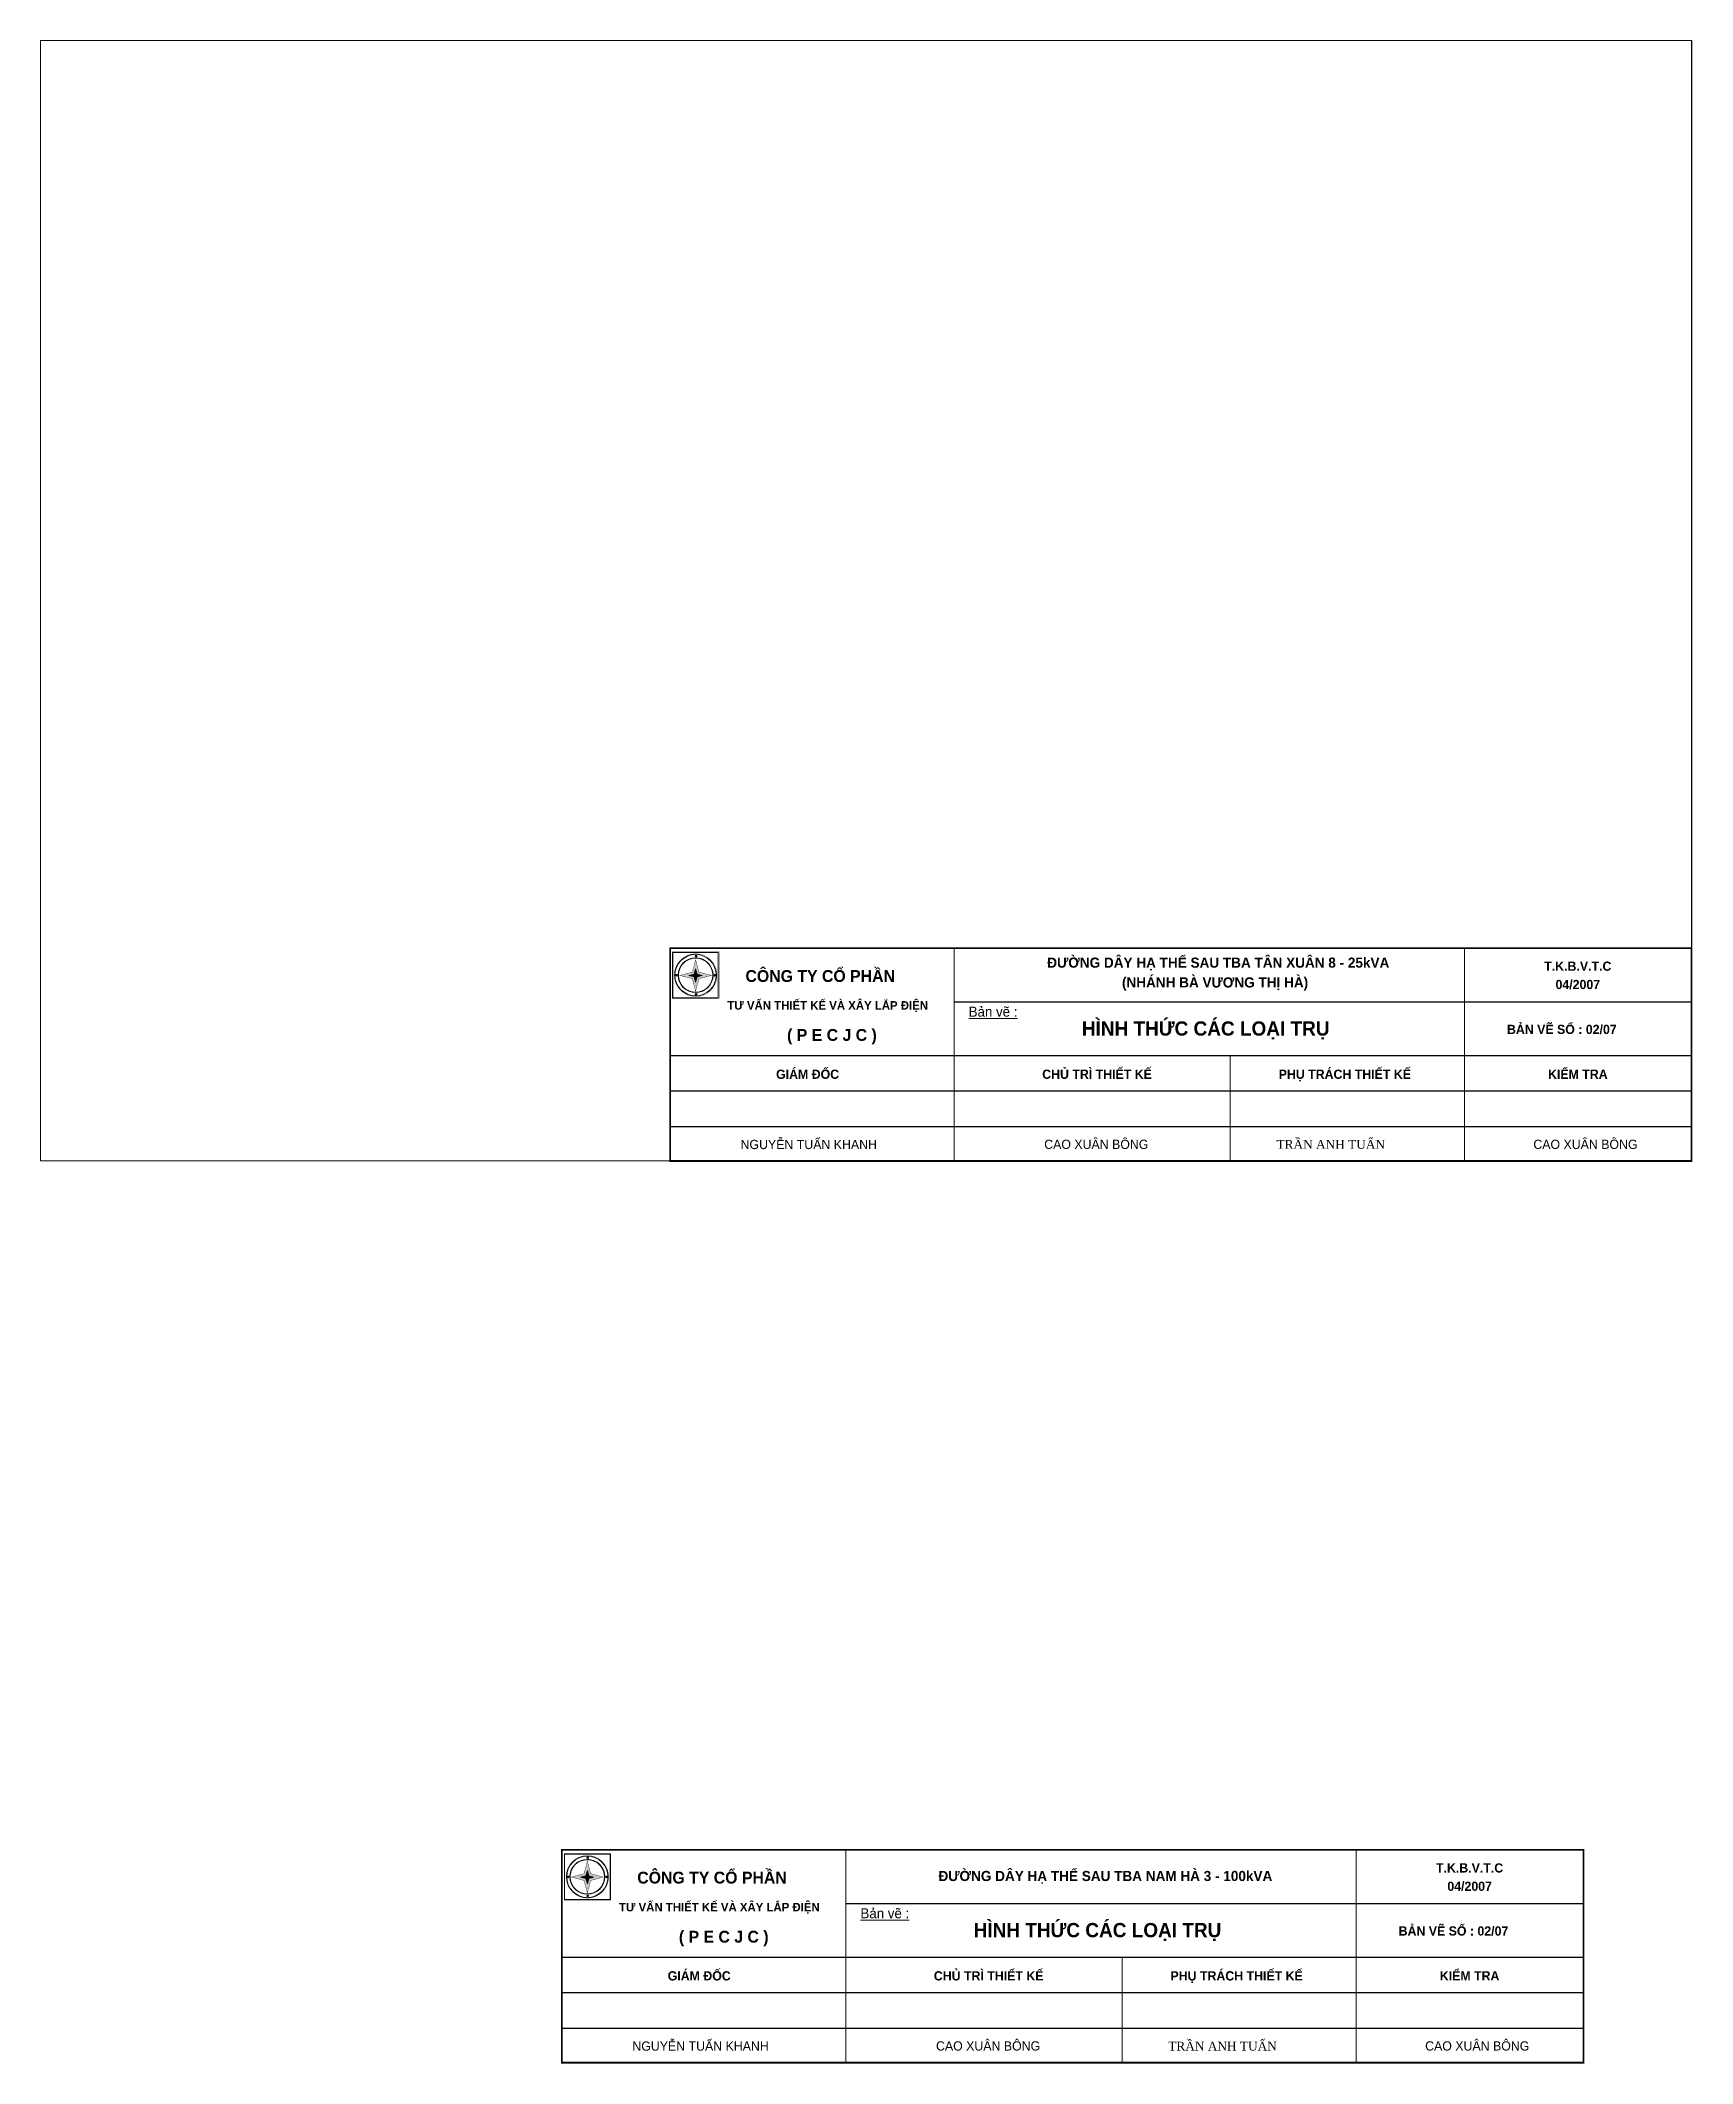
# Paper-space layout 'Layout1' of a CAD drawing. Header units: millimetres. Extents: x 0 to 11.3, y -6.1 to 7.7.
import ezdxf
from ezdxf.enums import TextEntityAlignment as Align

# ---------------------------------------------------------------- set-up
doc = ezdxf.new("R2010")
doc.units = ezdxf.units.MM
doc.header["$LTSCALE"] = 120
doc.header["$MEASUREMENT"] = 0
for name, color, linetype, lineweight in [('KHUNG CHUAN', 7, 'Continuous', 18), ('Khung ten', 7, 'Continuous', 20), ('TEXT', 7, 'Continuous', 13)]:
    doc.layers.add(name, color=color, linetype=linetype, lineweight=lineweight)
doc.styles.get("Standard").update_dxf_attribs({"font": 'VHELVCN.TTF'})
doc.styles.add('VNI-Time', font='VTIMESN.TTF', dxfattribs={"width": 0.9})
doc.styles.add('VNI-Time-B', font='VTIMESB.TTF', dxfattribs={"width": 0.9})

psp = doc.layouts.get("Layout1")

# ---------------------------------------------------------------- hatches: boundary and pattern name
at = {"layer": 'Khung ten', "true_color": 0xf0003c}
h = psp.add_hatch(color=240, dxfattribs=at)
h.paths.add_polyline_path([(4.451, 1.306), (4.366, 1.283), (4.451, 1.261), (4.473, 1.176), (4.496, 1.261), (4.581, 1.283), (4.496, 1.306), (4.473, 1.391)])
h.paths.add_polyline_path([(4.473, 1.329), (4.483, 1.293), (4.519, 1.283), (4.483, 1.274), (4.473, 1.238), (4.464, 1.274), (4.428, 1.283), (4.464, 1.293)], flags=16)
at = {"layer": 'Khung ten', "true_color": 0xf7e64e}
for points in [[(4.476, 1.411), (4.479, 1.407), (4.479, 1.412), (4.485, 1.414), (4.479, 1.416), (4.479, 1.422), (4.476, 1.417), (4.471, 1.419), (4.474, 1.414), (4.471, 1.41)], [(4.342, 1.282), (4.345, 1.277), (4.345, 1.283), (4.351, 1.285), (4.345, 1.286), (4.345, 1.292), (4.342, 1.288), (4.337, 1.289), (4.34, 1.285), (4.337, 1.28)], [(4.605, 1.282), (4.61, 1.28), (4.607, 1.285), (4.61, 1.289), (4.605, 1.288), (4.601, 1.292), (4.601, 1.286), (4.596, 1.285), (4.601, 1.283), (4.601, 1.277)], [(4.476, 1.152), (4.479, 1.148), (4.479, 1.153), (4.485, 1.155), (4.479, 1.157), (4.479, 1.163), (4.476, 1.158), (4.471, 1.16), (4.474, 1.155), (4.471, 1.151)], [(3.738, -4.738), (3.741, -4.743), (3.741, -4.737), (3.746, -4.735), (3.741, -4.733), (3.741, -4.728), (3.738, -4.732), (3.732, -4.731), (3.736, -4.735), (3.732, -4.74)], [(3.604, -4.868), (3.607, -4.872), (3.607, -4.867), (3.612, -4.865), (3.607, -4.863), (3.607, -4.857), (3.604, -4.862), (3.598, -4.86), (3.601, -4.865), (3.598, -4.869)], [(3.866, -4.868), (3.872, -4.869), (3.868, -4.865), (3.872, -4.86), (3.866, -4.862), (3.863, -4.857), (3.863, -4.863), (3.857, -4.865), (3.863, -4.867), (3.863, -4.872)], [(3.738, -4.997), (3.741, -5.002), (3.741, -4.996), (3.746, -4.994), (3.741, -4.993), (3.741, -4.987), (3.738, -4.991), (3.732, -4.99), (3.736, -4.994), (3.732, -4.999)]]:
    psp.add_hatch(color=41, dxfattribs=at).paths.add_polyline_path(points)
at = {"layer": 'Khung ten', "true_color": 0xffff12}
for points in [[(4.483, 1.274), (4.519, 1.283), (4.483, 1.293), (4.473, 1.329), (4.464, 1.293), (4.428, 1.283), (4.464, 1.274), (4.473, 1.238)], [(3.744, -4.876), (3.78, -4.866), (3.744, -4.857), (3.735, -4.821), (3.725, -4.857), (3.689, -4.866), (3.725, -4.876), (3.735, -4.912)]]:
    psp.add_hatch(color=2, dxfattribs=at).paths.add_polyline_path(points)
at = {"layer": 'Khung ten', "true_color": 0xf0003c}
h = psp.add_hatch(color=240, dxfattribs=at)
h.paths.add_polyline_path([(3.712, -4.843), (3.627, -4.866), (3.712, -4.889), (3.735, -4.974), (3.758, -4.889), (3.843, -4.866), (3.758, -4.843), (3.735, -4.758)])
h.paths.add_polyline_path([(3.735, -4.821), (3.744, -4.857), (3.78, -4.866), (3.744, -4.876), (3.735, -4.912), (3.725, -4.876), (3.689, -4.866), (3.725, -4.857)], flags=16)

# ---------------------------------------------------------------- linework, layer by layer
for points in [[(6.236, 1.104), (11.266, 1.104)], [(4.3, 0.738), (11.266, 0.738)], [(4.3, 0.496), (11.266, 0.496)], [(4.3, 0.254), (11.266, 0.254)], [(5.497, -5.046), (10.528, -5.046)], [(3.561, -5.412), (10.528, -5.412)], [(3.561, -5.654), (10.528, -5.654)], [(3.561, -5.896), (10.528, -5.896)]]:
    psp.add_lwpolyline(points)
at = {"layer": 'KHUNG CHUAN'}
for p, q in [((0.005, 0.018), (0.005, 7.66)), ((0.005, 7.66), (11.266, 7.66)), ((11.266, 7.66), (11.266, 0.018)), ((11.266, 0.018), (0.005, 0.018))]:
    psp.add_line(p, q, dxfattribs=at)
at = {"layer": 'KHUNG CHUAN', "const_width": 0.0121}
for points in [[(4.3, 1.47), (11.266, 1.47), (11.266, 0.018), (4.3, 0.018)], [(3.561, -4.68), (10.528, -4.68), (10.528, -6.132), (3.561, -6.132)]]:
    psp.add_lwpolyline(points, close=True, dxfattribs=at)
at = {"layer": 'KHUNG CHUAN'}
for points in [[(6.236, 0.018), (6.236, 1.47)], [(9.718, 0.018), (9.718, 1.47)], [(8.12, 0.018), (8.12, 0.738)], [(5.497, -6.132), (5.497, -4.68)], [(8.979, -6.132), (8.979, -4.68)], [(7.382, -6.132), (7.382, -5.412)]]:
    psp.add_lwpolyline(points, dxfattribs=at)
at = {"layer": 'Khung ten', "color": 204}
for points, const_width in [([(4.314, 1.126), (4.633, 1.126), (4.633, 1.445), (4.314, 1.445)], 0.00221), ([(4.451, 1.261), (4.366, 1.283), (4.451, 1.306), (4.473, 1.391), (4.496, 1.306), (4.581, 1.283), (4.496, 1.261), (4.473, 1.176)], 0.00243), ([(3.576, -5.023), (3.894, -5.023), (3.894, -4.705), (3.576, -4.705)], 0.00221), ([(3.712, -4.889), (3.627, -4.866), (3.712, -4.843), (3.735, -4.758), (3.758, -4.843), (3.843, -4.866), (3.758, -4.889), (3.735, -4.974)], 0.00243)]:
    psp.add_lwpolyline(points, close=True, dxfattribs=dict(at, const_width=const_width))
for points in [[(4.319, 1.131), (4.628, 1.131), (4.628, 1.44), (4.319, 1.44)], [(4.471, 1.41), (4.476, 1.411), (4.479, 1.407), (4.479, 1.412), (4.485, 1.414), (4.479, 1.416), (4.479, 1.422), (4.476, 1.417), (4.471, 1.419), (4.474, 1.414)], [(4.337, 1.28), (4.342, 1.282), (4.345, 1.277), (4.345, 1.283), (4.351, 1.285), (4.345, 1.286), (4.345, 1.292), (4.342, 1.288), (4.337, 1.289), (4.34, 1.285)], [(4.61, 1.28), (4.605, 1.282), (4.601, 1.277), (4.601, 1.283), (4.596, 1.285), (4.601, 1.286), (4.601, 1.292), (4.605, 1.288), (4.61, 1.289), (4.607, 1.285)], [(4.471, 1.151), (4.476, 1.152), (4.479, 1.148), (4.479, 1.153), (4.485, 1.155), (4.479, 1.157), (4.479, 1.163), (4.476, 1.158), (4.471, 1.16), (4.474, 1.155)], [(3.58, -5.019), (3.89, -5.019), (3.89, -4.709), (3.58, -4.709)], [(3.732, -4.74), (3.738, -4.738), (3.741, -4.743), (3.741, -4.737), (3.746, -4.735), (3.741, -4.733), (3.741, -4.728), (3.738, -4.732), (3.732, -4.731), (3.736, -4.735)], [(3.598, -4.869), (3.604, -4.868), (3.607, -4.872), (3.607, -4.867), (3.612, -4.865), (3.607, -4.863), (3.607, -4.857), (3.604, -4.862), (3.598, -4.86), (3.601, -4.865)], [(3.872, -4.869), (3.866, -4.868), (3.863, -4.872), (3.863, -4.867), (3.857, -4.865), (3.863, -4.863), (3.863, -4.857), (3.866, -4.862), (3.872, -4.86), (3.868, -4.865)], [(3.732, -4.999), (3.738, -4.997), (3.741, -5.002), (3.741, -4.996), (3.746, -4.994), (3.741, -4.993), (3.741, -4.987), (3.738, -4.991), (3.732, -4.99), (3.736, -4.994)]]:
    psp.add_lwpolyline(points, close=True, dxfattribs=at)
at = {"layer": 'Khung ten', "color": 204, "const_width": 0.00231}
for points in [[(4.328, 1.285, 1), (4.619, 1.285, 1)], [(4.359, 1.285, 1), (4.588, 1.285, 1)], [(3.59, -4.864, 1), (3.88, -4.864, 1)], [(3.62, -4.864, 1), (3.849, -4.864, 1)]]:
    psp.add_lwpolyline(points, format="xyb", close=True, dxfattribs=at)
at = {"layer": 'Khung ten', "color": 196}
for points in [[(4.473, 1.238), (4.464, 1.274), (4.428, 1.283), (4.464, 1.293), (4.473, 1.329), (4.483, 1.293), (4.519, 1.283), (4.483, 1.274)], [(3.735, -4.912), (3.725, -4.876), (3.689, -4.866), (3.725, -4.857), (3.735, -4.821), (3.744, -4.857), (3.78, -4.866), (3.744, -4.876)]]:
    psp.add_lwpolyline(points, close=True, dxfattribs=at)
at = {"layer": 'Khung ten', "color": 204}
for centre, radius, start, end in [((4.473, 1.285), 0.141, 0, 180), ((4.473, 1.285), 0.119, 0, 180), ((4.473, 1.285), 0.141, 180, 0), ((4.473, 1.285), 0.119, 180, 0), ((3.735, -4.864), 0.141, 0, 180), ((3.735, -4.864), 0.119, 0, 180), ((3.735, -4.864), 0.141, 180, 0), ((3.735, -4.864), 0.119, 180, 0)]:
    psp.add_arc(centre, radius, start, end, dxfattribs=at)

# ---------------------------------------------------------------- texts
at = {"char_height": 0.06, "width": 0.97343, "attachment_point": 1}
for insert in [(8.435, 0.161), (7.697, -5.989)]:
    psp.add_mtext('{\\fTimes New Roman|b0|i0|c0|p18;TRẦN ANH TUẤN}', dxfattribs=dict(at, insert=insert))
at = {"layer": 'TEXT', "color": 5}
for s, height, style, p in [('ÑÖÔØNG DAÂY HAÏ THEÁ SAU TBA TAÂN XUAÂN 8 - 25kVA', 0.06912, 'VNI-Time-B', (8.038, 1.336)), ('COÂNG TY COÅ PHAÀN ', 0.08072, 'VNI-Time-B', (5.338, 1.239)), ('(NHAÙNH BAØ VÖÔNG THÒ HAØ)', 0.06912, 'VNI-Time-B', (8.016, 1.201)), ('T.K.B.V.T.C', 0.06292, 'VNI-Time-B', (10.49, 1.315)), ('04/2007', 0.0629, 'VNI-Time-B', (10.49, 1.19)), ('TÖ VAÁN THIEÁT KEÁ VAØ XAÂY LAÉP ÑIEÄN', 0.05812, 'VNI-Time-B', (5.374, 1.05)), ('%%UBaûn veõ :', 0.06776, 'VNI-Time', (6.502, 1.002)), ('HÌNH THÖÙC CAÙC LOAÏI TRUÏ', 0.0968, 'VNI-Time-B', (7.952, 0.873)), ('BAÛN VEÕ SOÁ : 02/07', 0.06292, 'VNI-Time-B', (10.381, 0.884)), ('( P E C J C )', 0.08072, 'VNI-Time-B', (5.403, 0.837)), ('GIAÙM ÑOÁC', 0.0629, 'VNI-Time-B', (5.237, 0.578)), ('CHUÛ TRÌ THIEÁT KEÁ', 0.06292, 'VNI-Time-B', (7.211, 0.578)), ('PHUÏ TRAÙCH THIEÁT KEÁ', 0.06292, 'VNI-Time-B', (8.901, 0.578)), ('KIEÅM TRA', 0.0629, 'VNI-Time-B', (10.49, 0.578)), ('NGUYEÃN TUAÁN KHANH', 0.06292, 'VNI-Time', (5.245, 0.099)), ('CAO XUAÂN BOÂNG', 0.06292, 'VNI-Time', (7.206, 0.1)), ('CAO XUAÂN BOÂNG', 0.06292, 'VNI-Time', (10.542, 0.1)), ('COÂNG TY COÅ PHAÀN ', 0.08072, 'VNI-Time-B', (4.6, -4.91)), ('ÑÖÔØNG DAÂY HAÏ THEÁ SAU TBA NAM HAØ 3 - 100kVA', 0.06912, 'VNI-Time-B', (7.268, -4.893)), ('T.K.B.V.T.C', 0.06292, 'VNI-Time-B', (9.752, -4.835)), ('04/2007', 0.0629, 'VNI-Time-B', (9.752, -4.96)), ('TÖ VAÁN THIEÁT KEÁ VAØ XAÂY LAÉP ÑIEÄN', 0.05812, 'VNI-Time-B', (4.635, -5.1)), ('%%UBaûn veõ :', 0.06776, 'VNI-Time', (5.764, -5.147)), ('( P E C J C )', 0.08072, 'VNI-Time-B', (4.665, -5.313)), ('HÌNH THÖÙC CAÙC LOAÏI TRUÏ', 0.0968, 'VNI-Time-B', (7.214, -5.276)), ('BAÛN VEÕ SOÁ : 02/07', 0.06292, 'VNI-Time-B', (9.642, -5.265)), ('GIAÙM ÑOÁC', 0.0629, 'VNI-Time-B', (4.498, -5.571)), ('CHUÛ TRÌ THIEÁT KEÁ', 0.06292, 'VNI-Time-B', (6.472, -5.571)), ('PHUÏ TRAÙCH THIEÁT KEÁ', 0.06292, 'VNI-Time-B', (8.163, -5.571)), ('KIEÅM TRA', 0.0629, 'VNI-Time-B', (9.752, -5.571)), ('NGUYEÃN TUAÁN KHANH', 0.06292, 'VNI-Time', (4.507, -6.05)), ('CAO XUAÂN BOÂNG', 0.06292, 'VNI-Time', (6.468, -6.049)), ('CAO XUAÂN BOÂNG', 0.06292, 'VNI-Time', (9.804, -6.049))]:
    psp.add_text(s, height=height, dxfattribs=dict(at, style=style)).set_placement(p, align=Align.CENTER)

# ---------------------------------------------------------------- viewports
at = {"layer": '0'}
psp.add_viewport(center=(5.636, 3.839), size=(11.261, 7.64194), view_center_point=(-30124.196, 39689.064), view_height=7330.27456, dxfattribs=at)

doc.saveas('drawing.dxf')
